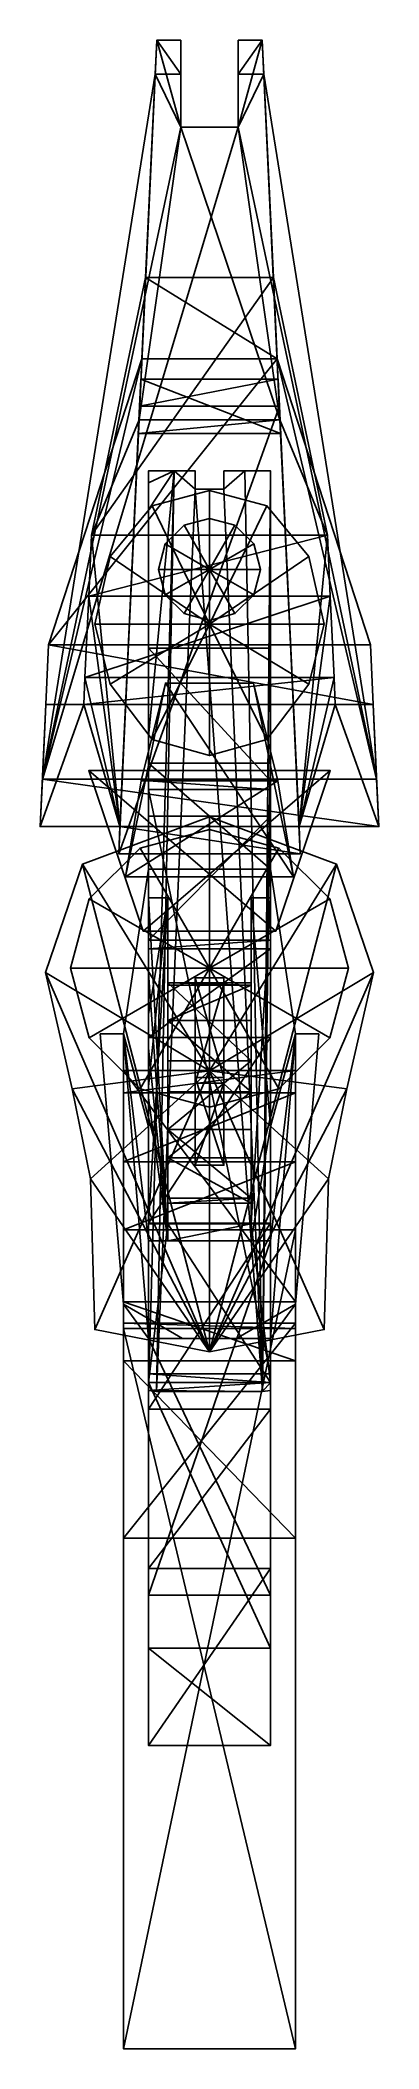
# Model space of a CAD drawing. Header units: metres. Extents: x -3.5 to 3.5, y -21.5 to 20.2.
import ezdxf

# ---------------------------------------------------------------- set-up
doc = ezdxf.new("R2010")
doc.units = ezdxf.units.M

msp = doc.modelspace()

# ---------------------------------------------------------------- linework, layer by layer
at = {"layer": 'm_rifle'}
for points in [[(-0.597, 18.421, -22.536), (-1.466, 12.338, -27.75), (-1.097, 20.233, -20.983)], [(-1.328, 15.299, -12.242), (-1.097, 20.233, -20.983), (-1.466, 12.338, -27.75)], [(-1.328, 15.299, -12.242), (-1.097, 20.233, -9.282), (-1.097, 20.233, -20.983)], [(-1.328, 15.299, -12.242), (-1.13, 19.528, -7.872), (-1.097, 20.233, -9.282)], [(-1.097, 20.233, -9.282), (-1.13, 19.528, -7.872), (-0.597, 19.528, -7.872)], [(-0.597, 20.233, -9.282), (-0.597, 20.233, -20.983), (-1.097, 20.233, -20.983)], [(-1.097, 20.233, -20.983), (-1.097, 20.233, -9.282), (-0.597, 20.233, -9.282)], [(-0.597, 19.528, -7.872), (-0.597, 20.233, -9.282), (-1.097, 20.233, -9.282)], [(-0.597, 18.421, -22.536), (-1.097, 20.233, -20.983), (-0.597, 20.233, -20.983)], [(-0.597, 18.421, -22.536), (-0.597, 20.233, -20.983), (-0.597, 19.528, -7.872)], [(-0.597, 20.233, -20.983), (-0.597, 20.233, -9.282), (-0.597, 19.528, -7.872)], [(0.597, 19.528, -7.872), (0.597, 20.233, -20.983), (0.597, 18.421, -22.536)], [(0.597, 19.528, -7.872), (0.597, 20.233, -9.282), (0.597, 20.233, -20.983)], [(0.597, 18.421, -22.536), (1.097, 20.233, -20.983), (1.466, 12.338, -27.75)], [(0.597, 18.421, -22.536), (0.597, 20.233, -20.983), (1.097, 20.233, -20.983)], [(1.097, 20.233, -20.983), (0.597, 20.233, -20.983), (0.597, 20.233, -9.282)], [(0.597, 20.233, -9.282), (1.097, 20.233, -9.282), (1.097, 20.233, -20.983)], [(1.097, 20.233, -9.282), (0.597, 20.233, -9.282), (0.597, 19.528, -7.872)], [(0.597, 19.528, -7.872), (1.13, 19.528, -7.872), (1.097, 20.233, -9.282)], [(1.097, 20.233, -9.282), (1.328, 15.299, -12.242), (1.097, 20.233, -20.983)], [(1.13, 19.528, -7.872), (1.328, 15.299, -12.242), (1.097, 20.233, -9.282)], [(1.097, 20.233, -20.983), (1.328, 15.299, -12.242), (1.466, 12.338, -27.75)], [(-0.597, 18.421, 33.374), (-1.13, 19.528, 32.448), (-3.476, 4.866, 44.714)], [(-1.407, 13.607, 29.347), (-3.476, 4.866, 44.714), (-1.13, 19.528, 32.448)], [(-1.13, 19.528, 32.448), (-1.328, 15.299, 29.347), (-1.407, 13.607, 29.347)], [(-1.328, 15.299, -12.242), (-1.328, 15.299, 0.546), (-1.13, 19.528, -7.872)], [(-1.328, 15.299, 29.347), (-1.13, 19.528, 32.448), (-1.13, 19.528, -7.872)], [(-1.13, 19.528, -7.872), (-1.328, 15.299, 0.546), (-1.328, 15.299, 29.347)], [(-0.597, 19.528, 32.448), (-0.597, 19.528, -7.872), (-1.13, 19.528, -7.872)], [(-1.13, 19.528, -7.872), (-1.13, 19.528, 32.448), (-0.597, 19.528, 32.448)], [(-0.597, 18.421, 33.374), (-0.597, 19.528, 32.448), (-1.13, 19.528, 32.448)], [(-0.597, 18.421, -22.536), (-0.597, 19.528, -7.872), (-0.597, 18.421, 33.374)], [(-0.597, 19.528, -7.872), (-0.597, 19.528, 32.448), (-0.597, 18.421, 33.374)], [(0.597, 19.528, 32.448), (0.597, 19.528, -7.872), (0.597, 18.421, 33.374)], [(0.597, 19.528, -7.872), (0.597, 18.421, -22.536), (0.597, 18.421, 33.374)], [(0.597, 18.421, 33.374), (1.13, 19.528, 32.448), (0.597, 19.528, 32.448)], [(0.597, 18.421, 33.374), (3.476, 4.866, 44.714), (1.13, 19.528, 32.448)], [(0.597, 19.528, -7.872), (0.597, 19.528, 32.448), (1.13, 19.528, 32.448)], [(1.13, 19.528, 32.448), (1.13, 19.528, -7.872), (0.597, 19.528, -7.872)], [(1.328, 15.299, 0.546), (1.328, 15.299, -12.242), (1.13, 19.528, -7.872)], [(3.476, 4.866, 44.714), (1.407, 13.607, 29.347), (1.13, 19.528, 32.448)], [(1.328, 15.299, 29.347), (1.13, 19.528, 32.448), (1.407, 13.607, 29.347)], [(1.13, 19.528, 32.448), (1.328, 15.299, 29.347), (1.13, 19.528, -7.872)], [(1.328, 15.299, 0.546), (1.13, 19.528, -7.872), (1.328, 15.299, 29.347)], [(0.597, 18.421, 33.374), (-3.476, 4.866, 44.714), (3.476, 4.866, 44.714)], [(0.597, 18.421, 33.374), (-0.597, 18.421, 33.374), (-3.476, 4.866, 44.714)], [(-0.597, 18.421, -22.536), (1.466, 12.338, -27.75), (-1.466, 12.338, -27.75)], [(-0.597, 18.421, -22.536), (-0.597, 18.421, 33.374), (0.597, 18.421, 33.374)], [(0.597, 18.421, 33.374), (0.597, 18.421, -22.536), (-0.597, 18.421, -22.536)], [(-0.597, 18.421, -22.536), (0.597, 18.421, -22.536), (1.466, 12.338, -27.75)], [(1.328, 15.299, -12.242), (-1.328, 15.299, -12.242), (-2.452, 9.941, -16.472)], [(-2.452, 9.941, -16.472), (2.452, 9.941, -16.472), (1.328, 15.299, -12.242)], [(-1.466, 12.338, -27.75), (-2.452, 9.941, -16.472), (-1.328, 15.299, -12.242)], [(1.407, 13.607, 29.347), (-1.407, 13.607, 29.347), (-1.328, 15.299, 29.347)], [(-1.328, 15.299, 29.347), (1.328, 15.299, 29.347), (1.407, 13.607, 29.347)], [(1.328, 15.299, 29.347), (-1.328, 15.299, -12.242), (1.328, 15.299, 0.546)], [(-1.328, 15.299, -12.242), (1.328, 15.299, -12.242), (1.328, 15.299, 0.546)], [(1.328, 15.299, 29.347), (-1.328, 15.299, 0.546), (-1.328, 15.299, -12.242)], [(1.328, 15.299, 29.347), (-1.328, 15.299, 29.347), (-1.328, 15.299, 0.546)], [(2.452, 9.941, -16.472), (1.466, 12.338, -27.75), (1.328, 15.299, -12.242)], [(-1.407, 13.607, 29.347), (-3.476, 4.866, 21.311), (-3.476, 4.866, 44.714)], [(-1.407, 13.607, 29.347), (-1.407, 13.607, 20.888), (-3.476, 4.866, 21.311)], [(-1.407, 13.607, 20.888), (-3.346, 7.657, 15.755), (-3.476, 4.866, 21.311)], [(-3.346, 7.657, 15.755), (1.407, 13.607, 20.888), (3.346, 7.657, 15.755)], [(-3.346, 7.657, 15.755), (-1.407, 13.607, 20.888), (1.407, 13.607, 20.888)], [(1.407, 13.607, 20.888), (-1.407, 13.607, 20.888), (-1.407, 13.607, 29.347)], [(-1.407, 13.607, 29.347), (1.407, 13.607, 29.347), (1.407, 13.607, 20.888)], [(3.476, 4.866, 21.311), (1.407, 13.607, 29.347), (3.476, 4.866, 44.714)], [(1.407, 13.607, 20.888), (1.407, 13.607, 29.347), (3.476, 4.866, 21.311)], [(3.346, 7.657, 15.755), (1.407, 13.607, 20.888), (3.476, 4.866, 21.311)], [(-1.453, 12.62, -34.376), (-1.479, 12.056, -29.724), (-1.427, 13.184, -29.865)], [(-1.427, 13.184, -29.865), (-1.479, 12.056, -29.724), (1.479, 12.056, -29.724)], [(-1.453, 12.62, -34.376), (-1.427, 13.184, -29.865), (1.427, 13.184, -29.865)], [(1.427, 13.184, -29.865), (1.453, 12.62, -34.376), (-1.453, 12.62, -34.376)], [(1.479, 12.056, -29.724), (1.427, 13.184, -29.865), (-1.427, 13.184, -29.865)], [(1.453, 12.62, -34.376), (1.427, 13.184, -29.865), (1.479, 12.056, -29.724)], [(-1.453, 12.62, -34.376), (-1.888, 3.315, -35.927), (-1.862, 3.879, -30.711)], [(-1.888, 3.315, -35.927), (-1.453, 12.62, -34.376), (1.453, 12.62, -34.376)], [(1.453, 12.62, -34.376), (1.888, 3.315, -35.927), (-1.888, 3.315, -35.927)], [(-1.453, 12.62, -34.376), (-1.862, 3.879, -30.711), (-1.479, 12.056, -29.724)], [(1.453, 12.62, -34.376), (1.862, 3.879, -30.711), (1.888, 3.315, -35.927)], [(1.453, 12.62, -34.376), (1.479, 12.056, -29.724), (1.862, 3.879, -30.711)], [(-2.452, 9.941, -16.472), (-1.466, 12.338, -27.75), (-1.862, 3.879, -30.711)], [(-1.466, 12.338, -27.75), (-1.479, 12.056, -29.724), (-1.862, 3.879, -30.711)], [(-1.479, 12.056, -29.724), (-1.466, 12.338, -27.75), (1.466, 12.338, -27.75)], [(1.466, 12.338, -27.75), (1.479, 12.056, -29.724), (-1.479, 12.056, -29.724)], [(1.466, 12.338, -27.75), (2.452, 9.941, -16.472), (1.862, 3.879, -30.711)], [(1.479, 12.056, -29.724), (1.466, 12.338, -27.75), (1.862, 3.879, -30.711)], [(-0.298, 11.274, -44.979), (-1.269, 11.274, -44.443), (-0.298, 11.274, -33.937)], [(-1.269, 11.274, -44.443), (-1.269, 11.274, -33.937), (-0.298, 11.274, -33.937)], [(-0.298, 11.274, -44.979), (-0.733, 11.274, -44.979), (-1.269, 11.274, -44.443)], [(-0.733, 11.274, -44.979), (-1.269, 11.03, -44.443), (-1.269, 11.274, -44.443)], [(-0.733, 11.274, -44.979), (-1.269, 10.469, -44.443), (-1.269, 11.03, -44.443)], [(-0.733, 11.274, -44.979), (-1.269, 5.751, -44.443), (-1.269, 10.469, -44.443)], [(-0.733, 11.274, -44.979), (-1.269, -7.846, -44.443), (-1.269, 5.751, -44.443)], [(-0.733, 11.274, -44.979), (-1.101, -7.867, -44.611), (-1.269, -7.846, -44.443)], [(-1.269, 7.593, -36.881), (-1.269, 11.274, -44.443), (-1.269, 11.03, -44.443)], [(-1.269, 7.593, -36.881), (-1.269, 11.274, -33.937), (-1.269, 11.274, -44.443)], [(-1.269, 7.593, -36.881), (-1.269, 7.593, -34.121), (-1.269, 11.274, -33.937)], [(-1.269, 7.593, -36.881), (-1.269, 11.03, -44.443), (-1.269, 10.469, -44.443)], [(0, 8.086, 68.595), (0, 10.87, 68.595), (-1.194, 10.55, 68.595)], [(0, 10.87, -17.151), (-1.194, 10.55, -17.151), (-1.194, 10.55, 68.595)], [(0, 10.87, -17.151), (-1.194, 10.55, 68.595), (0, 10.87, 68.595)], [(-0.298, 10.893, -44.972), (-1.101, -7.867, -44.611), (-0.733, 11.274, -44.979)], [(-0.298, 10.893, -44.972), (1.101, -7.867, -44.611), (-1.101, -7.867, -44.611)], [(-0.298, 10.893, -44.972), (-0.733, 11.274, -44.979), (-0.298, 11.274, -44.979)], [(-0.298, 11.274, -44.979), (-0.298, 11.274, -33.937), (-0.298, 10.893, -33.956)], [(-0.298, 10.893, -33.956), (-0.298, 10.893, -44.972), (-0.298, 11.274, -44.979)], [(-0.298, 10.893, -44.972), (-0.298, 10.893, -33.956), (0.299, 10.893, -33.956)], [(0.299, 10.893, -33.956), (0.299, 10.893, -44.972), (-0.298, 10.893, -44.972)], [(-0.298, 10.893, -44.972), (0.299, 10.893, -44.972), (1.101, -7.867, -44.611)], [(0, 8.086, 68.595), (1.194, 10.55, 68.595), (0, 10.87, 68.595)], [(1.194, 10.55, -17.151), (0, 10.87, -17.151), (0, 10.87, 68.595)], [(1.194, 10.55, -17.151), (0, 10.87, 68.595), (1.194, 10.55, 68.595)], [(0.299, 10.893, -44.972), (0.299, 10.893, -33.956), (0.299, 11.274, -33.937)], [(0.299, 11.274, -33.937), (0.299, 11.274, -44.979), (0.299, 10.893, -44.972)], [(0.299, 10.893, -44.972), (0.732, 11.274, -44.979), (1.101, -7.867, -44.611)], [(0.299, 10.893, -44.972), (0.299, 11.274, -44.979), (0.732, 11.274, -44.979)], [(0.299, 11.274, -33.937), (1.269, 11.274, -33.937), (0.299, 11.274, -44.979)], [(1.269, 11.274, -33.937), (1.269, 11.274, -44.443), (0.299, 11.274, -44.979)], [(1.269, 11.274, -44.443), (0.732, 11.274, -44.979), (0.299, 11.274, -44.979)], [(1.101, -7.867, -44.611), (0.732, 11.274, -44.979), (1.269, 11.274, -44.443)], [(1.101, -7.867, -44.611), (1.269, 11.274, -44.443), (1.269, 11.03, -44.443)], [(1.101, -7.867, -44.611), (1.269, 11.03, -44.443), (1.269, 10.469, -44.443)], [(1.269, 7.593, -36.881), (1.269, 11.274, -33.937), (1.269, 7.593, -34.121)], [(1.269, 7.593, -36.881), (1.269, 11.274, -44.443), (1.269, 11.274, -33.937)], [(1.269, 7.593, -36.881), (1.269, 11.03, -44.443), (1.269, 11.274, -44.443)], [(1.269, 4.648, -40.562), (1.269, 11.03, -44.443), (1.269, 7.593, -36.881)], [(1.269, 4.648, -40.562), (1.269, 10.469, -44.443), (1.269, 11.03, -44.443)], [(0, 8.086, 68.595), (-1.194, 10.55, 68.595), (-2.068, 9.496, 68.595)], [(-1.194, 10.55, -17.151), (-2.068, 9.496, -17.151), (-2.068, 9.496, 68.595)], [(-1.194, 10.55, -17.151), (-2.068, 9.496, 68.595), (-1.194, 10.55, 68.595)], [(-1.269, 7.593, -36.881), (-1.269, 10.469, -44.443), (-1.269, 4.648, -40.562)], [(-1.269, 5.751, -44.443), (-1.269, 4.648, -40.562), (-1.269, 10.469, -44.443)], [(0, 8.086, 68.595), (2.068, 9.496, 68.595), (1.194, 10.55, 68.595)], [(1.101, -7.867, -44.611), (1.269, 10.469, -44.443), (1.269, 5.751, -44.443)], [(2.068, 9.496, -17.151), (1.194, 10.55, -17.151), (1.194, 10.55, 68.595)], [(2.068, 9.496, -17.151), (1.194, 10.55, 68.595), (2.068, 9.496, 68.595)], [(1.269, 4.648, -40.562), (1.269, -7.683, -43.139), (1.269, 10.469, -44.443)], [(1.269, -7.683, -43.139), (1.269, 5.751, -44.443), (1.269, 10.469, -44.443)], [(0, 9.227, 70.487), (-0.53, 10.145, 70.487), (-0.919, 9.757, 70.487)], [(-0.53, 10.145, 68.392), (-0.919, 9.757, 68.392), (-0.919, 9.757, 70.487)], [(-0.53, 10.145, 68.392), (-0.919, 9.757, 70.487), (-0.53, 10.145, 70.487)], [(0, 9.227, 70.487), (0, 10.287, 70.487), (-0.53, 10.145, 70.487)], [(0, 10.287, 68.392), (-0.53, 10.145, 68.392), (-0.53, 10.145, 70.487)], [(0, 10.287, 68.392), (-0.53, 10.145, 70.487), (0, 10.287, 70.487)], [(0, 9.227, 70.487), (0.53, 10.145, 70.487), (0, 10.287, 70.487)], [(0.53, 10.145, 68.392), (0, 10.287, 68.392), (0, 10.287, 70.487)], [(0.53, 10.145, 68.392), (0, 10.287, 70.487), (0.53, 10.145, 70.487)], [(0, 9.227, 70.487), (0.919, 9.757, 70.487), (0.53, 10.145, 70.487)], [(0.919, 9.757, 68.392), (0.53, 10.145, 68.392), (0.53, 10.145, 70.487)], [(0.919, 9.757, 68.392), (0.53, 10.145, 70.487), (0.919, 9.757, 70.487)], [(2.452, 9.941, -16.472), (-2.452, 9.941, -16.472), (-2.511, 8.672, -16.472)], [(-2.511, 8.672, -16.472), (2.511, 8.672, -16.472), (2.452, 9.941, -16.472)], [(-1.862, 3.879, -30.711), (-2.511, 8.672, -16.472), (-2.452, 9.941, -16.472)], [(0, 9.227, 70.487), (-0.919, 9.757, 70.487), (-1.061, 9.227, 70.487)], [(-0.919, 9.757, 68.392), (-1.061, 9.227, 68.392), (-1.061, 9.227, 70.487)], [(-0.919, 9.757, 68.392), (-1.061, 9.227, 70.487), (-0.919, 9.757, 70.487)], [(0, 9.227, 70.487), (1.061, 9.227, 70.487), (0.919, 9.757, 70.487)], [(1.061, 9.227, 68.392), (0.919, 9.757, 68.392), (0.919, 9.757, 70.487)], [(1.061, 9.227, 68.392), (0.919, 9.757, 70.487), (1.061, 9.227, 70.487)], [(2.511, 8.672, -16.472), (1.862, 3.879, -30.711), (2.452, 9.941, -16.472)], [(0, 8.086, 68.595), (-2.068, 9.496, 68.595), (-2.388, 8.086, 68.595)], [(-2.068, 9.496, -17.151), (-2.388, 8.086, -17.151), (-2.388, 8.086, 68.595)], [(-2.068, 9.496, -17.151), (-2.388, 8.086, 68.595), (-2.068, 9.496, 68.595)], [(0, 9.227, 70.487), (-1.061, 9.227, 70.487), (-0.919, 8.697, 70.487)], [(-1.061, 9.227, 68.392), (-0.919, 8.697, 68.392), (-0.919, 8.697, 70.487)], [(-1.061, 9.227, 68.392), (-0.919, 8.697, 70.487), (-1.061, 9.227, 70.487)], [(0, 9.227, 70.487), (-0.919, 8.697, 70.487), (-0.53, 8.308, 70.487)], [(0, 9.227, 70.487), (-0.53, 8.308, 70.487), (0, 8.166, 70.487)], [(0, 8.086, 68.595), (2.388, 8.086, 68.595), (2.068, 9.496, 68.595)], [(0, 9.227, 70.487), (0.919, 8.697, 70.487), (1.061, 9.227, 70.487)], [(0, 9.227, 70.487), (0.53, 8.308, 70.487), (0.919, 8.697, 70.487)], [(0, 9.227, 70.487), (0, 8.166, 70.487), (0.53, 8.308, 70.487)], [(0.919, 8.697, 68.392), (1.061, 9.227, 68.392), (1.061, 9.227, 70.487)], [(0.919, 8.697, 68.392), (1.061, 9.227, 70.487), (0.919, 8.697, 70.487)], [(2.388, 8.086, -17.151), (2.068, 9.496, -17.151), (2.068, 9.496, 68.595)], [(2.388, 8.086, -17.151), (2.068, 9.496, 68.595), (2.388, 8.086, 68.595)], [(2.511, 8.672, -16.472), (-2.511, 8.672, -16.472), (-2.59, 6.981, -15.485)], [(-2.59, 6.981, -15.485), (2.59, 6.981, -15.485), (2.511, 8.672, -16.472)], [(-2.59, 6.981, -15.485), (-2.511, 8.672, -16.472), (-1.862, 3.879, -30.711)], [(-0.919, 8.697, 68.392), (-0.53, 8.308, 68.392), (-0.53, 8.308, 70.487)], [(-0.919, 8.697, 68.392), (-0.53, 8.308, 70.487), (-0.919, 8.697, 70.487)], [(0.53, 8.308, 68.392), (0.919, 8.697, 68.392), (0.919, 8.697, 70.487)], [(0.53, 8.308, 68.392), (0.919, 8.697, 70.487), (0.53, 8.308, 70.487)], [(2.511, 8.672, -16.472), (2.59, 6.981, -15.485), (1.862, 3.879, -30.711)], [(0, 8.086, 68.595), (-2.388, 8.086, 68.595), (-2.068, 6.842, 68.595)], [(-2.388, 8.086, -17.151), (-2.068, 6.842, -17.151), (-2.068, 6.842, 68.595)], [(-2.388, 8.086, -17.151), (-2.068, 6.842, 68.595), (-2.388, 8.086, 68.595)], [(0, 8.086, 68.595), (-2.068, 6.842, 68.595), (-1.194, 5.688, 68.595)], [(0, 8.086, 68.595), (-1.194, 5.688, 68.595), (0, 5.356, 68.595)], [(-0.53, 8.308, 68.392), (0, 8.166, 68.392), (0, 8.166, 70.487)], [(-0.53, 8.308, 68.392), (0, 8.166, 70.487), (-0.53, 8.308, 70.487)], [(0, 8.166, 68.392), (0.53, 8.308, 68.392), (0.53, 8.308, 70.487)], [(0, 8.166, 68.392), (0.53, 8.308, 70.487), (0, 8.166, 70.487)], [(0, 8.086, 68.595), (2.068, 6.842, 68.595), (2.388, 8.086, 68.595)], [(0, 8.086, 68.595), (1.194, 5.688, 68.595), (2.068, 6.842, 68.595)], [(0, 8.086, 68.595), (0, 5.356, 68.595), (1.194, 5.688, 68.595)], [(2.068, 6.842, -17.151), (2.388, 8.086, -17.151), (2.388, 8.086, 68.595)], [(2.068, 6.842, -17.151), (2.388, 8.086, 68.595), (2.068, 6.842, 68.595)], [(-3.476, 4.866, 21.311), (-3.346, 7.657, 15.755), (-3.404, 6.417, 14.685)], [(-3.346, 7.657, 15.755), (3.404, 6.417, 14.685), (-3.404, 6.417, 14.685)], [(-3.346, 7.657, 15.755), (3.346, 7.657, 15.755), (3.404, 6.417, 14.685)], [(-1.269, 7.593, -36.881), (-1.269, 4.648, -40.562), (-1.269, 4.832, -37.249)], [(1.269, 7.593, -36.881), (1.269, 7.593, -34.121), (-1.269, 7.593, -34.121)], [(-1.269, 7.593, -34.121), (-1.269, 7.593, -36.881), (1.269, 7.593, -36.881)], [(1.269, 4.832, -37.249), (1.269, 7.593, -36.881), (-1.269, 7.593, -36.881)], [(-1.269, 7.593, -36.881), (-1.269, 4.832, -37.249), (1.269, 4.832, -37.249)], [(1.269, 4.648, -40.562), (1.269, 7.593, -36.881), (1.269, 4.832, -37.249)], [(3.346, 7.657, 15.755), (3.476, 4.866, 21.311), (3.404, 6.417, 14.685)], [(2.59, 6.981, -15.485), (-2.59, 6.981, -15.485), (-2.617, 6.417, -12.947)], [(-2.617, 6.417, -12.947), (2.617, 6.417, -12.947), (2.59, 6.981, -15.485)], [(-2.617, 6.417, -12.947), (-2.59, 6.981, -15.485), (-1.862, 3.879, -30.711)], [(-2.068, 6.842, -17.151), (-1.194, 5.688, -17.151), (-1.194, 5.688, 68.595)], [(-2.068, 6.842, -17.151), (-1.194, 5.688, 68.595), (-2.068, 6.842, 68.595)], [(-0.918, 6.865, 68.292), (-1.422, 4.83, 47.781), (-1.747, 2.835, 70.525)], [(1.747, 2.835, 70.525), (-0.918, 6.865, 68.292), (-1.747, 2.835, 70.525)], [(-0.918, 6.865, 68.292), (-1.422, 4.83, 44.613), (-1.422, 4.83, 47.781)], [(-0.918, 6.865, 68.292), (-0.918, 6.865, 43.313), (-1.422, 4.83, 44.613)], [(1.747, 2.835, 70.525), (0.918, 6.865, 68.292), (-0.918, 6.865, 68.292)], [(0.918, 6.865, 68.292), (1.747, 2.835, 70.525), (1.422, 4.83, 47.781)], [(0.918, 6.865, 68.292), (1.422, 4.83, 47.781), (1.422, 4.83, 44.613)], [(0.918, 6.865, 68.292), (1.422, 4.83, 44.613), (0.918, 6.865, 43.313)], [(1.194, 5.688, -17.151), (2.068, 6.842, -17.151), (2.068, 6.842, 68.595)], [(1.194, 5.688, -17.151), (2.068, 6.842, 68.595), (1.194, 5.688, 68.595)], [(2.59, 6.981, -15.485), (2.617, 6.417, -12.947), (1.862, 3.879, -30.711)], [(-2.617, 6.417, -12.947), (-1.862, 3.879, -30.711), (-3.523, 3.879, 19.901)], [(-3.523, 3.879, 19.901), (-3.404, 6.417, 14.685), (-2.617, 6.417, -12.947)], [(-3.404, 6.417, 14.685), (-3.523, 3.879, 19.901), (-3.476, 4.866, 21.311)], [(2.617, 6.417, -12.947), (-2.617, 6.417, -12.947), (-3.404, 6.417, 14.685)], [(-3.404, 6.417, 14.685), (3.404, 6.417, 14.685), (2.617, 6.417, -12.947)], [(1.862, 3.879, -30.711), (2.617, 6.417, -12.947), (3.523, 3.879, 19.901)], [(3.404, 6.417, 14.685), (3.523, 3.879, 19.901), (2.617, 6.417, -12.947)], [(3.523, 3.879, 19.901), (3.404, 6.417, 14.685), (3.476, 4.866, 21.311)], [(-1.269, -7.846, -44.443), (-1.269, -7.683, -43.139), (-1.269, 5.751, -44.443)], [(-1.269, 5.751, -44.443), (-1.269, -7.499, -40.562), (-1.269, 4.648, -40.562)], [(-1.269, 5.751, -44.443), (-1.269, -7.683, -43.139), (-1.269, -7.499, -40.562)], [(-1.194, 5.688, -17.151), (0, 5.356, -17.151), (0, 5.356, 68.595)], [(-1.194, 5.688, -17.151), (0, 5.356, 68.595), (-1.194, 5.688, 68.595)], [(0, 5.356, -17.151), (1.194, 5.688, -17.151), (1.194, 5.688, 68.595)], [(0, 5.356, -17.151), (1.194, 5.688, 68.595), (0, 5.356, 68.595)], [(1.101, -7.867, -44.611), (1.269, 5.751, -44.443), (1.269, -7.846, -44.443)], [(1.269, 5.751, -44.443), (1.269, -7.683, -43.139), (1.269, -7.846, -44.443)], [(-1.38, 1.708, 38.23), (-2.512, 5.044, 36.506), (2.512, 5.044, 36.506)], [(-2.512, 5.044, 44.159), (-1.38, 1.708, 42.435), (1.38, 1.708, 42.435)], [(1.38, 1.708, 42.435), (2.512, 5.044, 44.159), (-2.512, 5.044, 44.159)], [(-2.512, 5.044, 44.159), (-2.512, 5.044, 36.506), (-1.38, 1.708, 38.23)], [(-1.38, 1.708, 38.23), (-1.38, 1.708, 42.435), (-2.512, 5.044, 44.159)], [(2.512, 5.044, 36.506), (1.38, 1.708, 38.23), (-1.38, 1.708, 38.23)], [(-1.269, 5.2, 21.092), (-1.269, -2.354, 6.337), (-1.269, 2.992, 22.012)], [(-1.269, 2.396, 6.337), (-1.269, -2.354, 6.337), (-1.269, 5.2, 21.092)], [(-1.269, 4.096, -33.937), (-1.269, 1.519, -31.728), (-1.269, 5.2, 21.092)], [(-1.269, 2.396, -3.956), (-1.269, 5.2, 21.092), (-1.269, 1.519, -31.728)], [(-1.269, 2.396, 6.337), (-1.269, 5.2, 21.092), (-1.269, 2.396, -3.956)], [(1.269, 2.992, 22.012), (1.269, 5.2, 21.092), (-1.269, 5.2, 21.092)], [(-1.269, 5.2, 21.092), (-1.269, 2.992, 22.012), (1.269, 2.992, 22.012)], [(1.269, -2.354, 6.337), (1.269, 5.2, 21.092), (1.269, 2.992, 22.012)], [(1.269, -2.354, 6.337), (1.269, 2.396, 6.337), (1.269, 5.2, 21.092)], [(1.269, 1.519, -31.728), (1.269, 4.096, -33.937), (1.269, 5.2, 21.092)], [(1.269, 5.2, 21.092), (1.269, 1.335, -13.692), (1.269, 1.519, -31.728)], [(1.269, 5.2, 21.092), (1.269, 2.396, 6.337), (1.269, 2.396, -3.956)], [(1.269, 2.396, -3.956), (1.269, 1.335, -13.692), (1.269, 5.2, 21.092)], [(2.512, 5.044, 44.159), (1.38, 1.708, 42.435), (1.38, 1.708, 38.23)], [(1.38, 1.708, 38.23), (2.512, 5.044, 36.506), (2.512, 5.044, 44.159)], [(-3.476, 4.866, 21.311), (-3.523, 3.879, 19.901), (3.523, 3.879, 19.901)], [(-3.476, 4.866, 44.714), (-3.476, 4.866, 21.311), (3.476, 4.866, 21.311)], [(3.476, 4.866, 21.311), (3.476, 4.866, 44.714), (-3.476, 4.866, 44.714)], [(3.523, 3.879, 19.901), (3.476, 4.866, 21.311), (-3.476, 4.866, 21.311)], [(-1.422, 4.83, 47.781), (-1.747, 2.835, 50.74), (-1.747, 2.835, 70.525)], [(1.422, 4.83, 47.781), (-1.747, 2.835, 50.74), (-1.422, 4.83, 47.781)], [(1.422, 4.83, 47.781), (1.747, 2.835, 50.74), (-1.747, 2.835, 50.74)], [(1.422, 4.83, 44.613), (-1.422, 4.83, 47.781), (-1.422, 4.83, 44.613)], [(1.422, 4.83, 44.613), (1.422, 4.83, 47.781), (-1.422, 4.83, 47.781)], [(1.269, 4.648, -40.562), (1.269, 4.832, -37.249), (-1.269, 4.832, -37.249)], [(-1.269, 4.832, -37.249), (-1.269, 4.648, -40.562), (1.269, 4.648, -40.562)], [(1.269, -7.499, -40.562), (1.269, 4.648, -40.562), (-1.269, 4.648, -40.562)], [(-1.269, 4.648, -40.562), (-1.269, -7.499, -40.562), (1.269, -7.499, -40.562)], [(1.269, 4.648, -40.562), (1.269, -7.499, -40.562), (1.269, -7.683, -43.139)], [(1.422, 4.83, 47.781), (1.747, 2.835, 70.525), (1.747, 2.835, 50.74)], [(-3.523, 3.879, 19.901), (-1.862, 3.879, -30.711), (1.862, 3.879, -30.711)], [(1.862, 3.879, -30.711), (3.523, 3.879, 19.901), (-3.523, 3.879, 19.901)], [(0, -7.042, 46.087), (-2.642, 3.1, 46.087), (0, 4.084, 46.087)], [(0, -1.201, 71.303), (0, 4.084, 71.303), (-2.642, 3.1, 71.303)], [(0, 4.084, 46.087), (-2.642, 3.1, 46.087), (-2.642, 3.1, 71.303)], [(0, 4.084, 46.087), (-2.642, 3.1, 71.303), (0, 4.084, 71.303)], [(-1.862, 3.879, -30.711), (-1.888, 3.315, -35.927), (1.888, 3.315, -35.927)], [(1.888, 3.315, -35.927), (1.862, 3.879, -30.711), (-1.862, 3.879, -30.711)], [(0, 0.932, 21.304), (-1.445, 3.434, 21.304), (0, 3.821, 21.304)], [(-1.445, 3.434, 46.311), (0, 3.821, 46.311), (0, 3.821, 21.304)], [(-1.445, 3.434, 46.311), (0, 3.821, 21.304), (-1.445, 3.434, 21.304)], [(1.269, 4.096, -33.937), (1.269, 1.519, -31.728), (-1.269, 1.519, -31.728)], [(-1.269, 1.519, -31.728), (-1.269, 4.096, -33.937), (1.269, 4.096, -33.937)], [(0, -7.042, 46.087), (0, 4.084, 46.087), (2.642, 3.1, 46.087)], [(0, -1.201, 71.303), (2.642, 3.1, 71.303), (0, 4.084, 71.303)], [(2.642, 3.1, 46.087), (0, 4.084, 46.087), (0, 4.084, 71.303)], [(2.642, 3.1, 46.087), (0, 4.084, 71.303), (2.642, 3.1, 71.303)], [(0, 0.932, 21.304), (0, 3.821, 21.304), (1.445, 3.434, 21.304)], [(0, 3.821, 46.311), (1.445, 3.434, 46.311), (1.445, 3.434, 21.304)], [(0, 3.821, 46.311), (1.445, 3.434, 21.304), (0, 3.821, 21.304)], [(0, 0.932, 21.304), (-2.502, 2.376, 21.304), (-1.445, 3.434, 21.304)], [(-2.502, 2.376, 46.311), (-1.445, 3.434, 46.311), (-1.445, 3.434, 21.304)], [(-2.502, 2.376, 46.311), (-1.445, 3.434, 21.304), (-2.502, 2.376, 21.304)], [(0, 0.932, 21.304), (1.445, 3.434, 21.304), (2.502, 2.376, 21.304)], [(1.445, 3.434, 46.311), (2.502, 2.376, 46.311), (2.502, 2.376, 21.304)], [(1.445, 3.434, 46.311), (2.502, 2.376, 21.304), (1.445, 3.434, 21.304)], [(0, -7.042, 46.087), (-3.414, 0.843, 46.087), (-2.642, 3.1, 46.087)], [(0, -1.201, 71.303), (-2.642, 3.1, 71.303), (-3.414, 0.843, 71.303)], [(-2.642, 3.1, 46.087), (-3.414, 0.843, 46.087), (-3.414, 0.843, 71.303)], [(-2.642, 3.1, 46.087), (-3.414, 0.843, 71.303), (-2.642, 3.1, 71.303)], [(-1.269, 2.992, 22.012), (-1.269, -2.354, 6.337), (-1.791, -0.433, 22.012)], [(0, -7.042, 46.087), (2.642, 3.1, 46.087), (3.414, 0.843, 46.087)], [(0, -1.201, 71.303), (3.414, 0.843, 71.303), (2.642, 3.1, 71.303)], [(1.269, -2.354, 6.337), (1.269, 2.992, 22.012), (1.791, -0.433, 22.012)], [(3.414, 0.843, 46.087), (2.642, 3.1, 46.087), (2.642, 3.1, 71.303)], [(3.414, 0.843, 46.087), (2.642, 3.1, 71.303), (3.414, 0.843, 71.303)], [(0, 0.932, 21.304), (-2.89, 0.932, 21.304), (-2.502, 2.376, 21.304)], [(-2.89, 0.932, 46.311), (-2.502, 2.376, 46.311), (-2.502, 2.376, 21.304)], [(-2.89, 0.932, 46.311), (-2.502, 2.376, 21.304), (-2.89, 0.932, 21.304)], [(-1.269, 1.335, -13.692), (-1.269, 2.396, -3.956), (-1.269, 1.519, -31.728)], [(-1.269, 2.396, -3.956), (-1.269, 1.335, -13.692), (-1.269, -4.379, -3.956)], [(-0.866, 2.396, 6.337), (-1.269, 2.396, 6.337), (-1.269, 2.396, -3.956)], [(-1.269, 2.396, -3.956), (-0.866, 2.396, -3.956), (-0.866, 2.396, 6.337)], [(-0.866, 2.396, -3.956), (-1.269, -4.379, -3.956), (-0.866, -4.379, -3.947)], [(-0.866, 2.396, -3.956), (-1.269, -1.522, -3.956), (-1.269, -4.379, -3.956)], [(-0.866, 2.396, -3.956), (-1.269, -0.028, -3.956), (-1.269, -1.522, -3.956)], [(-0.866, 2.396, -3.956), (-1.269, 2.396, -3.956), (-1.269, -0.028, -3.956)], [(-0.866, -4.738, 6.337), (-1.269, 2.396, 6.337), (-0.866, 2.396, 6.337)], [(-0.866, -4.738, 6.337), (-1.269, 0.831, 6.337), (-1.269, 2.396, 6.337)], [(-0.866, 2.396, -3.956), (-0.866, -4.379, -3.947), (-0.866, -0.155, -3.05)], [(-0.866, -0.155, -3.05), (-0.866, 0.584, -2.064), (-0.866, 2.396, -3.956)], [(-0.866, 2.396, -3.956), (-0.866, 0.584, -2.064), (-0.866, 2.396, 6.337)], [(-0.866, 0.633, 5.67), (-0.866, 2.396, 6.337), (-0.866, 0.584, -2.064)], [(-0.866, 0.633, 5.67), (-0.866, -0.993, 5.67), (-0.866, 2.396, 6.337)], [(-0.866, -4.738, 6.337), (-0.866, 2.396, 6.337), (-0.866, -0.993, 5.67)], [(0, 0.932, 21.304), (2.502, 2.376, 21.304), (2.89, 0.932, 21.304)], [(0.866, -4.379, -3.947), (0.866, 2.396, -3.956), (0.866, -0.155, -3.05)], [(0.866, 0.584, -2.064), (0.866, -0.155, -3.05), (0.866, 2.396, -3.956)], [(0.866, 0.584, -2.064), (0.866, 2.396, -3.956), (0.866, 2.396, 6.337)], [(0.866, 2.396, 6.337), (0.866, 0.633, 5.67), (0.866, 0.584, -2.064)], [(0.866, -0.993, 5.67), (0.866, 0.633, 5.67), (0.866, 2.396, 6.337)], [(0.866, 2.396, 6.337), (0.866, -4.738, 6.337), (0.866, -0.993, 5.67)], [(1.269, -2.354, 6.337), (0.866, 2.396, 6.337), (1.269, 2.396, 6.337)], [(1.269, -2.354, 6.337), (0.866, -4.738, 6.337), (0.866, 2.396, 6.337)], [(1.269, 2.396, 6.337), (0.866, 2.396, -3.956), (1.269, 2.396, -3.956)], [(1.269, 2.396, 6.337), (0.866, 2.396, 6.337), (0.866, 2.396, -3.956)], [(0.866, -4.379, -3.947), (1.269, 2.396, -3.956), (0.866, 2.396, -3.956)], [(0.866, -4.379, -3.947), (1.269, -4.379, -3.956), (1.269, 2.396, -3.956)], [(1.269, 1.335, -13.692), (1.269, 2.396, -3.956), (1.269, -4.379, -3.956)], [(2.502, 2.376, 46.311), (2.89, 0.932, 46.311), (2.89, 0.932, 21.304)], [(2.502, 2.376, 46.311), (2.89, 0.932, 21.304), (2.502, 2.376, 21.304)], [(1.269, 1.519, -31.728), (1.269, 1.335, -13.692), (-1.269, 1.335, -13.692)], [(-1.269, 1.335, -13.692), (-1.269, 1.519, -31.728), (1.269, 1.519, -31.728)], [(-1.269, -4.379, -3.956), (-1.269, 1.335, -13.692), (-1.269, -0.505, -10.931)], [(1.269, 1.335, -13.692), (1.269, -0.505, -10.931), (-1.269, -0.505, -10.931)], [(-1.269, -0.505, -10.931), (-1.269, 1.335, -13.692), (1.269, 1.335, -13.692)], [(1.269, 1.335, -13.692), (1.269, -4.379, -3.956), (1.269, -0.505, -10.931)], [(0, -7.042, 46.087), (-2.858, -1.574, 46.087), (-3.414, 0.843, 46.087)], [(0, -1.201, 71.303), (-3.414, 0.843, 71.303), (-2.858, -1.574, 71.303)], [(-3.414, 0.843, 46.087), (-2.858, -1.574, 46.087), (-2.858, -1.574, 71.303)], [(-3.414, 0.843, 46.087), (-2.858, -1.574, 71.303), (-3.414, 0.843, 71.303)], [(0, 0.932, 21.304), (-2.502, -0.513, 21.304), (-2.89, 0.932, 21.304)], [(-2.502, -0.513, 46.311), (-2.89, 0.932, 46.311), (-2.89, 0.932, 21.304)], [(-2.502, -0.513, 46.311), (-2.89, 0.932, 21.304), (-2.502, -0.513, 21.304)], [(0, 0.932, 21.304), (-1.445, -1.571, 21.304), (-2.502, -0.513, 21.304)], [(0, 0.932, 21.304), (0, -1.958, 21.304), (-1.445, -1.571, 21.304)], [(0, 0.932, 21.304), (1.445, -1.571, 21.304), (0, -1.958, 21.304)], [(0, 0.932, 21.304), (2.502, -0.513, 21.304), (1.445, -1.571, 21.304)], [(0, 0.932, 21.304), (2.89, 0.932, 21.304), (2.502, -0.513, 21.304)], [(0, -7.042, 46.087), (3.414, 0.843, 46.087), (2.859, -1.574, 46.087)], [(0, -1.201, 71.303), (2.859, -1.574, 71.303), (3.414, 0.843, 71.303)], [(2.89, 0.932, 46.311), (2.502, -0.513, 46.311), (2.502, -0.513, 21.304)], [(2.89, 0.932, 46.311), (2.502, -0.513, 21.304), (2.89, 0.932, 21.304)], [(2.859, -1.574, 46.087), (3.414, 0.843, 46.087), (3.414, 0.843, 71.303)], [(2.859, -1.574, 46.087), (3.414, 0.843, 71.303), (2.859, -1.574, 71.303)], [(-0.866, -4.738, 6.337), (-1.269, -0.725, 6.337), (-1.269, 0.831, 6.337)], [(0.866, 0.584, -2.064), (0.866, 0.633, 5.67), (-0.866, 0.633, 5.67)], [(-0.866, 0.633, 5.67), (-0.866, 0.584, -2.064), (0.866, 0.584, -2.064)], [(0.866, -0.993, 5.67), (-0.866, -0.993, 5.67), (-0.866, 0.633, 5.67)], [(-0.866, 0.633, 5.67), (0.866, 0.633, 5.67), (0.866, -0.993, 5.67)], [(0.866, 0.584, -2.064), (-0.866, 0.584, -2.064), (-0.866, -0.155, -3.05)], [(-0.866, -0.155, -3.05), (0.866, -0.155, -3.05), (0.866, 0.584, -2.064)], [(-0.298, -1.336, -0.446), (-0.298, 0.732, -0.146), (-0.298, 0.612, -1.585)], [(0.299, -1.336, -0.446), (-0.298, 0.732, -0.146), (-0.298, -1.336, -0.446)], [(0.299, -1.336, -0.446), (0.299, 0.732, -0.146), (-0.298, 0.732, -0.146)], [(-0.298, -1.336, -0.446), (-0.298, 0.612, -1.585), (-0.298, -1.456, -1.106)], [(0.299, 0.612, -1.585), (-0.298, -1.456, -1.106), (-0.298, 0.612, -1.585)], [(0.299, 0.612, -1.585), (0.299, -1.456, -1.106), (-0.298, -1.456, -1.106)], [(0.299, -1.336, -0.446), (0.299, 0.612, -1.585), (0.299, 0.732, -0.146)], [(0.299, -1.336, -0.446), (0.299, -1.456, -1.106), (0.299, 0.612, -1.585)], [(-0.866, -0.155, -3.05), (-0.866, -4.379, -3.947), (-0.866, -1.633, -3.197)], [(0.866, -1.633, -3.197), (0.866, -0.155, -3.05), (-0.866, -0.155, -3.05)], [(-0.866, -0.155, -3.05), (-0.866, -1.633, -3.197), (0.866, -1.633, -3.197)], [(0.866, -4.379, -3.947), (0.866, -0.155, -3.05), (0.866, -1.633, -3.197)], [(-1.445, -1.571, 46.311), (-2.502, -0.513, 46.311), (-2.502, -0.513, 21.304)], [(-1.445, -1.571, 46.311), (-2.502, -0.513, 21.304), (-1.445, -1.571, 21.304)], [(-1.791, -0.433, 22.012), (-1.791, -6.055, 23.673), (-2.272, -0.433, 46.673)], [(-1.791, -6.055, 46.673), (-2.272, -0.433, 46.673), (-1.791, -6.055, 23.673)], [(-1.269, -6.763, 17.779), (-1.269, -6.763, 23.673), (-1.791, -0.433, 22.012)], [(-1.791, -6.055, 23.673), (-1.791, -0.433, 22.012), (-1.269, -6.763, 23.673)], [(-1.791, -0.433, 22.012), (-1.269, -2.354, 6.337), (-1.269, -4.738, 13.178)], [(-1.269, -6.763, 17.779), (-1.791, -0.433, 22.012), (-1.269, -4.738, 13.178)], [(-1.269, -4.37, -12.772), (-1.269, -4.379, -3.956), (-1.269, -0.505, -10.931)], [(1.269, -0.505, -10.931), (1.269, -4.37, -12.772), (-1.269, -4.37, -12.772)], [(-1.269, -4.37, -12.772), (-1.269, -0.505, -10.931), (1.269, -0.505, -10.931)], [(-0.866, -4.738, 6.337), (-1.269, -1.758, 6.337), (-1.269, -0.725, 6.337)], [(1.269, -6.763, 23.673), (1.269, -6.763, 17.779), (1.791, -0.433, 22.012)], [(1.791, -0.433, 22.012), (1.791, -6.055, 23.673), (1.269, -6.763, 23.673)], [(1.269, -2.354, 6.337), (1.791, -0.433, 22.012), (1.269, -4.738, 13.178)], [(1.791, -0.433, 22.012), (1.269, -6.763, 17.779), (1.269, -4.738, 13.178)], [(1.269, -4.379, -3.956), (1.269, -4.37, -12.772), (1.269, -0.505, -10.931)], [(2.502, -0.513, 46.311), (1.445, -1.571, 46.311), (1.445, -1.571, 21.304)], [(2.502, -0.513, 46.311), (1.445, -1.571, 21.304), (2.502, -0.513, 21.304)], [(1.791, -6.055, 23.673), (1.791, -0.433, 22.012), (2.272, -0.433, 46.673)], [(2.272, -0.433, 46.673), (1.791, -6.055, 46.673), (1.791, -6.055, 23.673)], [(0, -1.201, 71.303), (-2.858, -1.574, 71.303), (-2.473, -3.446, 71.303)], [(0, -1.201, 71.303), (-2.473, -3.446, 71.303), (-2.388, -6.582, 71.303)], [(0, -1.201, 71.303), (-2.388, -6.582, 71.303), (0, -7.042, 71.303)], [(-1.791, -6.001, 14.682), (-1.791, -1.195, 14.682), (-1.791, -1.66, 6.259)], [(1.791, -1.195, 14.682), (-1.791, -1.66, 6.259), (-1.791, -1.195, 14.682)], [(1.791, -1.195, 14.682), (1.791, -1.66, 6.259), (-1.791, -1.66, 6.259)], [(1.791, -6.001, 14.682), (-1.791, -1.195, 14.682), (-1.791, -6.001, 14.682)], [(1.791, -6.001, 14.682), (1.791, -1.195, 14.682), (-1.791, -1.195, 14.682)], [(-0.866, -0.993, 5.67), (-0.866, -2.421, 4.931), (-0.866, -4.738, 6.337)], [(0.866, -0.993, 5.67), (0.866, -2.421, 4.931), (-0.866, -2.421, 4.931)], [(-0.866, -2.421, 4.931), (-0.866, -0.993, 5.67), (0.866, -0.993, 5.67)], [(0, -1.201, 71.303), (2.473, -3.446, 71.303), (2.859, -1.574, 71.303)], [(0, -1.201, 71.303), (2.388, -6.582, 71.303), (2.473, -3.446, 71.303)], [(0, -1.201, 71.303), (0, -7.042, 71.303), (2.388, -6.582, 71.303)], [(0.866, -2.421, 4.931), (0.866, -0.993, 5.67), (0.866, -4.738, 6.337)], [(1.791, -6.001, 14.682), (1.791, -1.66, 6.259), (1.791, -1.195, 14.682)], [(0, -7.042, 46.087), (-2.473, -3.446, 46.087), (-2.858, -1.574, 46.087)], [(-2.858, -1.574, 46.087), (-2.473, -3.446, 46.087), (-2.473, -3.446, 71.303)], [(-2.858, -1.574, 46.087), (-2.473, -3.446, 71.303), (-2.858, -1.574, 71.303)], [(-1.791, -3.091, 5.508), (-1.791, -7.23, 13.452), (-1.791, -1.66, 6.259)], [(-1.791, -7.23, 13.452), (-1.791, -6.001, 14.682), (-1.791, -1.66, 6.259)], [(1.791, -1.66, 6.259), (-1.791, -3.091, 5.508), (-1.791, -1.66, 6.259)], [(1.791, -1.66, 6.259), (1.791, -3.091, 5.508), (-1.791, -3.091, 5.508)], [(0, -1.958, 46.311), (-1.445, -1.571, 46.311), (-1.445, -1.571, 21.304)], [(0, -1.958, 46.311), (-1.445, -1.571, 21.304), (0, -1.958, 21.304)], [(-0.866, -3.012, -2.409), (-0.866, -1.633, -3.197), (-0.866, -4.379, -3.947)], [(0.866, -1.633, -3.197), (-0.866, -1.633, -3.197), (-0.866, -3.012, -2.409)], [(-0.866, -3.012, -2.409), (0.866, -3.012, -2.409), (0.866, -1.633, -3.197)], [(-0.298, -1.456, -1.106), (-0.298, -3.164, -0.266), (-0.298, -1.336, -0.446)], [(0.299, -3.164, -0.266), (-0.298, -1.336, -0.446), (-0.298, -3.164, -0.266)], [(0.299, -3.164, -0.266), (0.299, -1.336, -0.446), (-0.298, -1.336, -0.446)], [(0.299, -1.456, -1.106), (-0.298, -3.164, -0.266), (-0.298, -1.456, -1.106)], [(0.299, -1.456, -1.106), (0.299, -3.164, -0.266), (-0.298, -3.164, -0.266)], [(1.445, -1.571, 46.311), (0, -1.958, 46.311), (0, -1.958, 21.304)], [(1.445, -1.571, 46.311), (0, -1.958, 21.304), (1.445, -1.571, 21.304)], [(0, -7.042, 46.087), (2.859, -1.574, 46.087), (2.473, -3.446, 46.087)], [(0.299, -1.456, -1.106), (0.299, -1.336, -0.446), (0.299, -3.164, -0.266)], [(0.866, -1.633, -3.197), (0.866, -3.012, -2.409), (0.866, -4.379, -3.947)], [(1.791, -3.091, 5.508), (1.791, -1.66, 6.259), (1.791, -7.23, 13.452)], [(1.791, -7.23, 13.452), (1.791, -1.66, 6.259), (1.791, -6.001, 14.682)], [(2.473, -3.446, 46.087), (2.859, -1.574, 46.087), (2.859, -1.574, 71.303)], [(2.473, -3.446, 46.087), (2.859, -1.574, 71.303), (2.473, -3.446, 71.303)], [(-0.866, -4.738, 6.337), (-1.269, -4.738, 6.337), (-1.269, -1.758, 6.337)], [(-1.269, -4.738, 6.337), (-1.269, -4.738, 13.178), (-1.269, -2.354, 6.337)], [(-0.866, -2.421, 4.931), (-0.866, -3.85, 3.165), (-0.866, -4.738, 6.337)], [(0.866, -3.85, 3.158), (-0.866, -3.85, 3.165), (-0.866, -2.421, 4.931)], [(-0.866, -2.421, 4.931), (0.866, -2.421, 4.931), (0.866, -3.85, 3.158)], [(1.269, -2.354, 6.337), (1.269, -4.738, 6.337), (0.866, -4.738, 6.337)], [(0.866, -3.85, 3.158), (0.866, -2.421, 4.931), (0.866, -4.738, 6.337)], [(1.269, -4.738, 13.178), (1.269, -4.738, 6.337), (1.269, -2.354, 6.337)], [(-1.791, -3.091, 5.508), (-1.791, -4.505, 3.757), (-1.791, -7.23, 13.452)], [(1.791, -3.091, 5.508), (-1.791, -4.505, 3.757), (-1.791, -3.091, 5.508)], [(1.791, -3.091, 5.508), (1.791, -4.505, 3.757), (-1.791, -4.505, 3.757)], [(-0.866, -3.948, -0.587), (-0.866, -3.012, -2.409), (-0.866, -4.379, -3.947)], [(0.866, -3.948, -0.587), (0.866, -3.012, -2.409), (-0.866, -3.012, -2.409)], [(-0.866, -3.012, -2.409), (-0.866, -3.948, -0.587), (0.866, -3.948, -0.587)], [(0.866, -3.012, -2.409), (0.866, -3.948, -0.587), (0.866, -4.379, -3.947)], [(1.791, -3.091, 5.508), (1.791, -7.23, 13.452), (1.791, -4.505, 3.757)], [(0, -7.042, 46.087), (-2.388, -6.582, 46.087), (-2.473, -3.446, 46.087)], [(-2.473, -3.446, 46.087), (-2.388, -6.582, 46.087), (-2.388, -6.582, 71.303)], [(-2.473, -3.446, 46.087), (-2.388, -6.582, 71.303), (-2.473, -3.446, 71.303)], [(0, -7.042, 46.087), (2.473, -3.446, 46.087), (2.388, -6.582, 46.087)], [(2.388, -6.582, 46.087), (2.473, -3.446, 46.087), (2.473, -3.446, 71.303)], [(2.388, -6.582, 46.087), (2.473, -3.446, 71.303), (2.388, -6.582, 71.303)], [(-0.866, -3.948, -0.587), (-0.866, -4.379, -3.947), (-0.866, -3.85, 3.165)], [(-0.866, -4.738, 6.337), (-0.866, -3.85, 3.165), (-0.866, -4.379, -3.947)], [(-0.866, -3.948, -0.587), (-0.866, -3.85, 3.165), (0.866, -3.85, 3.158)], [(0.866, -3.85, 3.158), (0.866, -3.948, -0.587), (-0.866, -3.948, -0.587)], [(0.866, -4.379, -3.947), (0.866, -3.948, -0.587), (0.866, -3.85, 3.158)], [(0.866, -3.85, 3.158), (0.866, -4.738, 6.337), (0.866, -4.379, -3.947)], [(-1.791, -4.505, 3.757), (-1.791, -10.919, 13.452), (-1.791, -7.23, 13.452)], [(-1.791, -4.505, 3.757), (-1.791, -21.537, 3.504), (-1.791, -10.919, 13.452)], [(1.791, -4.505, 3.757), (-1.791, -21.537, 3.504), (-1.791, -4.505, 3.757)], [(1.791, -4.505, 3.757), (1.791, -21.537, 3.504), (-1.791, -21.537, 3.504)], [(-1.269, -7.683, -7.251), (-1.269, -4.379, -3.956), (-1.269, -4.37, -12.772)], [(-1.269, -4.37, -12.772), (-1.269, -8.235, -16.085), (-1.269, -7.683, -7.251)], [(1.269, -4.37, -12.772), (1.269, -8.235, -16.085), (-1.269, -8.235, -16.085)], [(-1.269, -8.235, -16.085), (-1.269, -4.37, -12.772), (1.269, -4.37, -12.772)], [(-0.866, -4.379, -3.947), (-1.269, -4.379, -3.956), (-1.269, -7.683, -7.251)], [(-1.269, -7.683, -7.251), (1.269, -7.683, -7.251), (-0.866, -4.379, -3.947)], [(0.866, -4.379, -3.947), (-0.866, -4.379, -3.947), (1.269, -7.683, -7.251)], [(0.866, -4.379, -3.947), (0.866, -4.738, 6.337), (-0.866, -4.738, 6.337)], [(-0.866, -4.738, 6.337), (-0.866, -4.379, -3.947), (0.866, -4.379, -3.947)], [(1.269, -7.683, -7.251), (1.269, -4.379, -3.956), (0.866, -4.379, -3.947)], [(1.269, -4.379, -3.956), (1.269, -7.683, -7.251), (1.269, -4.37, -12.772)], [(1.269, -8.235, -16.085), (1.269, -4.37, -12.772), (1.269, -7.683, -7.251)], [(1.791, -4.505, 3.757), (1.791, -7.23, 13.452), (1.791, -10.919, 13.452)], [(1.791, -4.505, 3.757), (1.791, -10.919, 13.452), (1.791, -21.537, 3.504)], [(-1.269, -4.738, 13.178), (-1.269, -12.1, 13.178), (-1.269, -6.763, 17.779)], [(-0.866, -4.738, 6.337), (1.269, -4.738, 13.178), (-1.269, -4.738, 13.178)], [(-1.269, -4.738, 13.178), (-1.269, -4.738, 6.337), (-0.866, -4.738, 6.337)], [(1.269, -4.738, 13.178), (1.269, -12.1, 13.178), (-1.269, -12.1, 13.178)], [(-1.269, -12.1, 13.178), (-1.269, -4.738, 13.178), (1.269, -4.738, 13.178)], [(1.269, -4.738, 13.178), (-0.866, -4.738, 6.337), (0.866, -4.738, 6.337)], [(0.866, -4.738, 6.337), (1.269, -4.738, 6.337), (1.269, -4.738, 13.178)], [(1.269, -12.1, 13.178), (1.269, -4.738, 13.178), (1.269, -6.763, 17.779)], [(1.791, -7.23, 13.452), (-1.791, -6.001, 14.682), (-1.791, -7.23, 13.452)], [(1.791, -7.23, 13.452), (1.791, -6.001, 14.682), (-1.791, -6.001, 14.682)], [(-0.561, -6.763, 23.673), (-1.791, -6.055, 23.673), (-1.269, -6.763, 23.673)], [(-0.561, -6.763, 46.673), (-1.791, -6.055, 23.673), (-0.561, -6.763, 23.673)], [(-0.561, -6.763, 46.673), (-1.791, -6.055, 46.673), (-1.791, -6.055, 23.673)], [(0.561, -6.763, 46.673), (1.791, -6.055, 23.673), (1.791, -6.055, 46.673)], [(0.561, -6.763, 46.673), (0.561, -6.763, 23.673), (1.791, -6.055, 23.673)], [(1.269, -6.763, 23.673), (1.791, -6.055, 23.673), (0.561, -6.763, 23.673)], [(-2.388, -6.582, 46.087), (0, -7.042, 46.087), (0, -7.042, 71.303)], [(-2.388, -6.582, 46.087), (0, -7.042, 71.303), (-2.388, -6.582, 71.303)], [(-1.791, -21.537, 14.123), (-1.791, -6.448, 21.611), (-1.791, -10.919, 17.476)], [(-1.791, -21.537, 14.123), (-1.791, -6.56, 23.623), (-1.791, -6.448, 21.611)], [(1.791, -6.448, 21.611), (-1.791, -10.919, 17.476), (-1.791, -6.448, 21.611)], [(1.791, -6.448, 21.611), (1.791, -10.919, 17.476), (-1.791, -10.919, 17.476)], [(1.791, -6.56, 23.623), (-1.791, -6.448, 21.611), (-1.791, -6.56, 23.623)], [(1.791, -6.56, 23.623), (1.791, -6.448, 21.611), (-1.791, -6.448, 21.611)], [(1.791, -21.537, 14.123), (-1.791, -6.56, 23.623), (-1.791, -21.537, 14.123)], [(1.791, -21.537, 14.123), (1.791, -6.56, 23.623), (-1.791, -6.56, 23.623)], [(0, -7.042, 46.087), (2.388, -6.582, 46.087), (2.388, -6.582, 71.303)], [(0, -7.042, 46.087), (2.388, -6.582, 71.303), (0, -7.042, 71.303)], [(1.791, -21.537, 14.123), (1.791, -10.919, 17.476), (1.791, -6.448, 21.611)], [(1.791, -21.537, 14.123), (1.791, -6.448, 21.611), (1.791, -6.56, 23.623)], [(-1.269, -12.1, 17.779), (-1.269, -6.763, 17.779), (-1.269, -12.1, 13.178)], [(-0.561, -6.763, 23.673), (-1.269, -6.763, 17.779), (0.561, -6.763, 23.673)], [(-0.561, -6.763, 23.673), (-1.269, -6.763, 23.673), (-1.269, -6.763, 17.779)], [(0.561, -6.763, 23.673), (-1.269, -6.763, 17.779), (1.269, -6.763, 17.779)], [(1.269, -12.1, 17.779), (1.269, -6.763, 17.779), (-1.269, -6.763, 17.779)], [(-1.269, -6.763, 17.779), (-1.269, -12.1, 17.779), (1.269, -12.1, 17.779)], [(-0.561, -6.763, 23.673), (0.561, -6.763, 46.673), (-0.561, -6.763, 46.673)], [(-0.561, -6.763, 23.673), (0.561, -6.763, 23.673), (0.561, -6.763, 46.673)], [(1.269, -6.763, 17.779), (1.269, -6.763, 23.673), (0.561, -6.763, 23.673)], [(1.269, -6.763, 17.779), (1.269, -12.1, 17.779), (1.269, -12.1, 13.178)], [(1.791, -10.919, 13.452), (-1.791, -7.23, 13.452), (-1.791, -10.919, 13.452)], [(1.791, -10.919, 13.452), (1.791, -7.23, 13.452), (-1.791, -7.23, 13.452)], [(1.269, -7.683, -43.139), (1.269, -7.499, -40.562), (-1.269, -7.499, -40.562)], [(-1.269, -7.499, -40.562), (-1.269, -7.683, -43.139), (1.269, -7.683, -43.139)], [(-1.269, -11.548, -15.716), (-1.269, -13.204, -8.355), (-1.269, -7.683, -7.251)], [(-1.269, -8.235, -16.085), (-1.269, -11.548, -15.716), (-1.269, -7.683, -7.251)], [(1.269, -13.204, -8.355), (1.269, -7.683, -7.251), (-1.269, -7.683, -7.251)], [(-1.269, -7.683, -7.251), (-1.269, -13.204, -8.355), (1.269, -13.204, -8.355)], [(1.101, -7.867, -44.611), (1.269, -7.683, -43.139), (-1.269, -7.846, -44.443)], [(1.269, -7.683, -43.139), (-1.269, -7.683, -43.139), (-1.269, -7.846, -44.443)], [(1.101, -7.867, -44.611), (-1.269, -7.846, -44.443), (-1.101, -7.867, -44.611)], [(1.101, -7.867, -44.611), (1.269, -7.846, -44.443), (1.269, -7.683, -43.139)], [(1.269, -13.204, -8.355), (1.269, -11.548, -15.716), (1.269, -7.683, -7.251)], [(1.269, -11.548, -15.716), (1.269, -8.235, -16.085), (1.269, -7.683, -7.251)], [(1.269, -8.235, -16.085), (1.269, -11.548, -15.716), (-1.269, -11.548, -15.716)], [(-1.269, -11.548, -15.716), (-1.269, -8.235, -16.085), (1.269, -8.235, -16.085)], [(-1.791, -21.537, 3.504), (-1.791, -21.537, 14.123), (-1.791, -10.919, 13.452)], [(-1.791, -21.537, 14.123), (-1.791, -10.919, 17.476), (-1.791, -10.919, 13.452)], [(1.791, -10.919, 17.476), (-1.791, -10.919, 13.452), (-1.791, -10.919, 17.476)], [(1.791, -10.919, 17.476), (1.791, -10.919, 13.452), (-1.791, -10.919, 13.452)], [(1.791, -21.537, 3.504), (1.791, -10.919, 13.452), (1.791, -21.537, 14.123)], [(1.791, -21.537, 14.123), (1.791, -10.919, 13.452), (1.791, -10.919, 17.476)], [(-1.269, -15.228, -10.747), (-1.269, -13.204, -8.355), (-1.269, -11.548, -15.716)], [(1.269, -11.548, -15.716), (1.269, -15.228, -10.747), (-1.269, -15.228, -10.747)], [(-1.269, -15.228, -10.747), (-1.269, -11.548, -15.716), (1.269, -11.548, -15.716)], [(1.269, -13.204, -8.355), (1.269, -15.228, -10.747), (1.269, -11.548, -15.716)], [(1.269, -15.228, -10.747), (1.269, -13.204, -8.355), (-1.269, -13.204, -8.355)], [(-1.269, -13.204, -8.355), (-1.269, -15.228, -10.747), (1.269, -15.228, -10.747)], [(1.791, -21.537, 3.504), (-1.791, -21.537, 14.123), (-1.791, -21.537, 3.504)], [(1.791, -21.537, 3.504), (1.791, -21.537, 14.123), (-1.791, -21.537, 14.123)]]:
    msp.add_3dface(points, dxfattribs=at)

doc.saveas('drawing.dxf')
